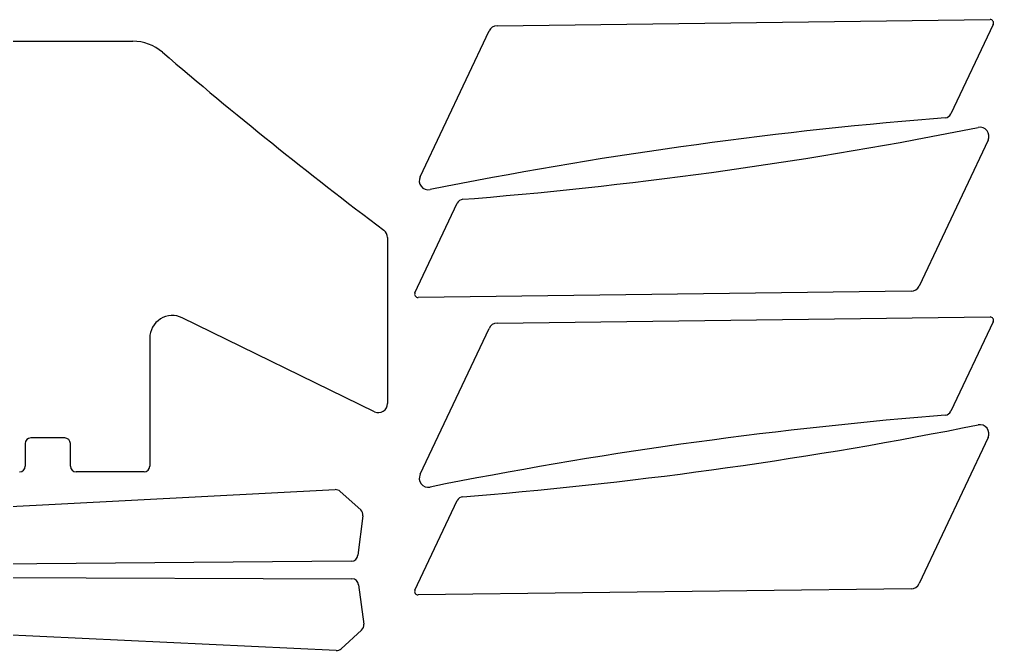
# Model space of a CAD drawing. Extents: x 2510 to 4280, y -392 to 783.
# Drawn here: x 3418 to 4278, y -392 to 165 of the extents above; entities that cross this region are included whole.
import ezdxf

# ---------------------------------------------------------------- set-up
doc = ezdxf.new("R2010")
doc.units = 0
doc.layers.add('DEFAULT', color=7, linetype='CONTINUOUS')

msp = doc.modelspace()

# ---------------------------------------------------------------- linework, layer by layer
at = {"layer": 'DEFAULT'}
for p, q in [((3840.04, 159.14), (4275.33, 164.63)), ((4278.08, 160.34), (4240.75, 81.37)), ((3772.04, 25.78), (3832.91, 154.56)), ((3368.15, 145.42), (3518.45, 145.42)), ((4235.82, 77.95), (4225.46, 77.1)), ((4273.56, 58.14), (4212.69, -70.64)), ((3767.52, -76.43), (3804.85, 2.55)), ((3809.78, 5.97), (3820.14, 6.82)), ((3743.3, -27.7), (3743.3, -174.29)), ((4205.56, -75.22), (3770.27, -80.71)), ((3731.79, -181.48), (3562.08, -98.62)), ((3840.04, -103.33), (4275.33, -97.84)), ((4278.08, -102.12), (4240.75, -181.1)), ((3772.04, -236.69), (3832.91, -107.91)), ((3533.3, -116.6), (3533.3, -229.58)), ((4235.82, -184.51), (4225.46, -185.37)), ((3458.3, -204.58), (3428.3, -204.58)), ((4273.56, -204.33), (4212.69, -333.11)), ((3423.3, -209.58), (3423.3, -229.58)), ((3463.3, -229.58), (3463.3, -209.58)), ((3528.3, -234.58), (3468.3, -234.58)), ((3328.56, -269.14), (3697.14, -250.2)), ((3701.47, -251.74), (3719.58, -268.08)), ((3809.78, -256.5), (3820.14, -255.65)), ((3767.52, -338.89), (3804.85, -259.91)), ((3721.51, -273.27), (3717.2, -308.09)), ((3711.3, -313.35), (3105.73, -318.55)), ((3106.28, -326.53), (3711.87, -328.94)), ((3717.79, -334.17), (3722.26, -368.96)), ((4205.56, -337.69), (3770.27, -343.17)), ((3698, -392.15), (3329.34, -374.91)), ((3720.35, -374.16), (3702.32, -390.59))]:
    msp.add_line(p, q, dxfattribs=at)
for centre, radius, start, end in [((4275.37, 161.63), 3, 334.7, 90.72202), ((3840.14, 151.14), 8, 90.72202, 154.7), ((3518.45, 105.42), 40, 49.38228, 90), ((6074.25, 3085.46), 3885.9, 229.38228, 233.08208), ((4235.33, 83.93), 6, 274.7, 334.7), ((4543.87, -3795.73), 3885.9, 94.7, 101.32401), ((3501.74, 3879.65), 3885.9, 274.7, 281.32401), ((4266.33, 61.56), 8, 334.7, 101.32401), ((3779.27, 22.36), 8, 154.7, 281.32401), ((3810.28, -0.01), 6, 94.7, 154.7), ((3735.3, -27.7), 8, 0, 53.08208), ((3770.23, -77.71), 3, 154.7, 270.72202), ((4205.46, -67.22), 8, 270.72202, 334.7), ((3553.3, -116.6), 20, 63.97798, 180), ((4275.37, -100.84), 3, 334.7, 90.72202), ((3840.14, -111.32), 8, 90.72202, 154.7), ((3735.3, -174.29), 8, 243.97798, 360), ((4543.87, -4058.2), 3885.9, 94.7, 101.32401), ((4235.33, -178.53), 6, 274.7, 334.7), ((3501.74, 3617.19), 3885.9, 274.7, 281.32401), ((4266.33, -200.91), 8, 334.7, 101.32401), ((3428.3, -209.58), 5, 90, 180), ((3458.3, -209.58), 5, 0, 90), ((3418.3, -229.58), 5, 270, 360), ((3468.3, -229.58), 5, 180, 270), ((3528.3, -229.58), 5, 270, 360), ((3779.27, -240.1), 8, 154.7, 281.32401), ((3697.45, -256.2), 6, 47.94107, 92.94107), ((3810.28, -262.48), 6, 94.7, 154.7), ((3715.56, -272.54), 6, 352.94107, 47.94107), ((3711.25, -307.35), 6, 270.49233, 352.94107), ((3711.84, -334.94), 6, 7.32385, 89.77259), ((4205.46, -329.69), 8, 270.72202, 334.7), ((3770.23, -340.17), 3, 154.7, 270.72202), ((3716.31, -369.73), 6, 312.32385, 7.32385), ((3698.28, -386.15), 6, 267.32385, 312.32385)]:
    msp.add_arc(centre, radius, start, end, dxfattribs=at)

doc.saveas('drawing.dxf')
